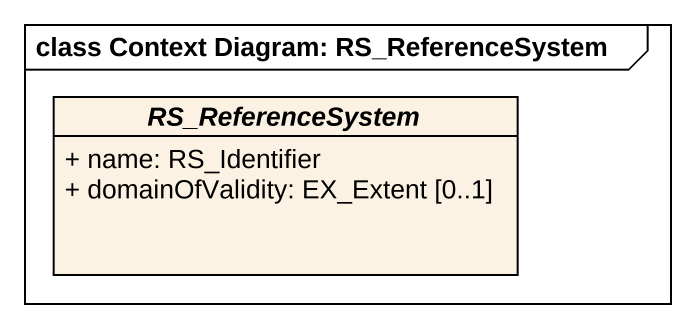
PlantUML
@startuml
mainframe class Context Diagram: RS_ReferenceSystem
hide circle
hide empty members
skinparam classAttributeIconSize 0
abstract class RS_ReferenceSystem {
  + name: RS_Identifier
  + domainOfValidity: EX_Extent [0..1]
}
@enduml
